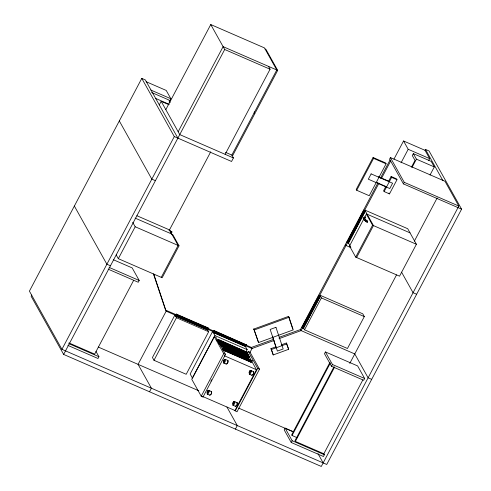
<?xml version="1.0" encoding="UTF-8"?>
<svg xmlns="http://www.w3.org/2000/svg" width="491" height="491" viewBox="0 0 491 491"><rect width="100%" height="100%" fill="white"/><g stroke="black" fill="none" stroke-linecap="round" stroke-linejoin="round"><path stroke-width="0.74" d="M177.877 138.137L145.361 79.947L141.782 78.394L29.417 291.138L61.934 349.322L326.742 464.461L461.583 209.166L429.066 150.983L425.488 149.424L425.016 150.314L429.662 158.624L428.594 160.649M31.749 295.06L31.123 296.239L63.64 354.428L321.292 466.45L458.821 206.06L444.981 181.289L390.413 157.562L389.59 159.115L403.43 183.886L461.583 209.166M159.293 104.878L161.165 101.33L168.836 104.669M169.094 102.11L170.868 98.752L166.222 90.442L146.134 81.709M165.811 109.646L210.762 24.55L264.44 47.891L276.783 69.98L231.838 155.076L233.428 157.93L231.556 161.471L174.299 136.578L141.782 78.394M61.934 349.322L174.299 136.578M178.159 131.741L223.104 46.645L277.679 70.373L255.473 112.414L254.577 112.028M63.64 354.428L224.7 49.493L210.762 24.55M171.93 234.348L172.826 234.741L179.019 245.819L162.165 277.734L118.325 258.671L135.185 226.762L132.705 222.331M133.644 280.349L94.671 354.134L68.973 342.957M95.978 351.421L98.936 356.718L98.004 358.491L67.893 345.4M113.274 259.696L132.177 267.914L139.205 280.484L138.266 282.257L108.161 269.166M168.996 230.813L210.731 151.793M170.211 232.648L170.911 231.316L170.021 230.93M170.267 232.746L170.966 231.414M171.255 233.311L171.96 231.979L169.929 230.77M225.136 154.321L270.081 69.225L268.491 66.377M161.269 277.341L178.123 245.432L169.438 229.886L136.885 215.733M254.203 112.108L254.939 113.421L232.734 155.469L225.565 152.351M153.677 273.868L166.154 311.171L138.063 364.359L151.4 388.221L149.522 391.769M175.968 315.124L208.178 329.13L207.705 330.013L175.502 316.014L175.968 315.124L208.325 329.4L208.798 328.516L208.552 328.08L176.349 314.08L175.41 315.854L207.619 329.854L208.239 328.675M176.122 315.4L176.588 314.51L176.349 314.08M153.99 360.284L176.465 317.732L174.919 314.97L152.443 357.522L153.99 360.284L186.199 374.289L208.669 331.738L207.128 328.976M212.634 331.443L190.158 373.995L192.478 378.144L214.954 335.592L212.634 331.443L214.033 332.051M245.887 345.603L245.42 346.486L213.217 332.487L213.683 331.597L246.04 345.873L246.507 344.989L214.058 330.553L213.125 332.327L245.328 346.327L247.157 349.598L246.089 351.624M274.076 340.466L252.036 348.512L213.837 331.873L214.303 330.983L214.058 330.553M214.236 336.636L191.736 379.236L201.23 396.225L203.016 396.998L225.516 354.398L216.022 337.415L214.236 336.636L223.73 353.624L225.516 354.398M217.372 341.196L218.311 339.428L247.538 352.458L247.071 353.348L217.93 340.472M218.084 340.742L218.55 339.858L218.311 339.428M218.851 342.687L219.471 341.503L248.698 354.539L248.231 355.423L219.096 342.552L218.624 343.436M219.244 342.822L219.716 341.939L219.471 341.503M220.011 344.762L220.637 343.583L249.864 356.619L249.391 357.503L220.256 344.627M220.41 344.903L220.876 344.013L220.637 343.583M222.331 348.917L222.957 347.738L252.184 360.775L251.717 361.658L222.73 349.058L222.576 348.788L251.717 361.658M222.73 349.058L223.196 348.168L222.957 347.738M201.23 396.225L223.73 353.624M210.854 381.12L211.56 379.782M207.859 390.541L206.926 392.315L207.312 393.003A1.031 0.325 -66.5 0 0 207.975 392.462A1.031 0.325 -66.5 0 0 208.245 391.235L207.859 390.541L209.191 391.118M245.328 346.327L246.267 344.553M246.451 353.962L246.918 353.078L245.537 352.477M203.016 396.998L202.734 396.495L234.937 410.494L237.012 411.783L259.512 369.183L250.017 352.194L248.231 351.415L247.268 353.244L250.95 359.835M249.901 352.55L252.036 348.512L251.435 347.438L246.543 345.308M220.944 344.928L249.244 357.233L248.771 358.117L249.618 356.184M251.564 361.388L251.097 362.272L251.944 360.339M249.925 370.637L248.992 372.405L249.379 373.099A1.031 0.325 -66.5 0 0 250.036 372.559A1.031 0.325 -66.5 0 0 250.312 371.325L249.925 370.637L251.257 371.214M234.937 410.494L256.474 369.723L251.687 361.149M235.226 411.004L257.726 368.403L248.231 351.415M373.08 157.488L356.227 189.403L356.724 190.281L369.244 195.731L386.098 163.816L385.607 162.938L373.08 157.488L373.577 158.372L386.098 163.816M356.724 190.281L373.577 158.372M235.41 429.109L237.282 425.562L226.91 407.002M279.164 337.311L300.498 329.529L377.904 182.971M380.402 178.239L390.032 160.005M302.812 327.982L302.659 327.712L303.555 328.105L320.408 296.19L319.512 295.803L302.812 327.982L301.916 327.595L318.769 295.686L318.53 295.251L320.316 296.03L303.812 327.276M301.916 327.595L301.677 327.159L303.463 327.939L304.518 329.823L347.456 348.493L364.31 316.585L321.372 297.914L319.825 295.146L347.603 242.554L348.5 243.002L365.353 211.093L364.457 210.7L347.757 242.885L346.861 242.499L363.714 210.584L363.475 210.154L365.267 210.934M302.659 327.65L301.1 330.603L279.054 338.649M356.607 257.505L373.461 225.596L364.77 210.05L378.942 183.217M381.427 178.521L390.633 161.079M303.714 325.717L307.925 317.738M308.63 316.413L316.707 301.118M317.407 299.792L319.162 296.466M347.953 241.953L348.659 240.621M349.359 239.289L353.575 231.31M354.275 229.984L358.491 222.006M359.191 220.674L363.408 212.695M302.714 327.81L316.756 301.216M317.462 299.891L319.218 296.564M347.659 242.714L364.512 210.799M349.887 245.488L348.407 242.842L364.911 211.596M393.929 159.188L403.547 140.978L425.016 150.314M304.518 329.823L321.372 297.914M364.77 210.05L407.714 228.72L416.405 244.266L399.545 276.175L355.711 257.118L349.518 246.034L363.561 219.44M364.617 217.445L366.372 214.125L367.268 214.512M363.371 218.151A7.641 1.694 27.8 0 0 367.188 222.263L367.685 221.324A7.641 1.694 27.8 0 1 365.359 217.169L364.96 218.28A7.42 1.645 27.8 0 0 364.138 218.268M364.96 218.28L365.359 217.169M367.188 222.263L367.587 221.153A7.42 1.645 27.8 0 1 365.457 217.341M385.766 186.629L383.624 190.68L384.122 191.558L389.486 193.896L396.98 179.712L396.489 178.828L391.118 176.496L388.62 181.222M384.122 191.558L391.609 177.374L391.118 176.496M401.067 162.779L408.193 149.289L403.547 140.978M355.711 257.118L372.565 225.203L366.372 214.125M430.036 175.029L434.308 166.934L431.215 161.398L413.318 153.615L412.293 155.555L415.005 160.404L411.452 167.136M412.139 167.253L416.417 159.158L413.318 153.615M403.43 183.886L404.253 182.333L390.413 157.562M293.557 431.816L285.154 428.164L284.215 429.938L291.237 442.508L323.446 456.507L324.385 454.74L323.845 453.776L295.367 441.397L294.981 440.703L333.954 366.918M325.416 351.93L324.477 353.704L331.505 366.274L363.708 380.273L364.647 378.506L357.626 365.936L325.416 351.93L332.438 364.5L364.647 378.506M329.946 362.383L291.691 434.811L292.077 435.505L296.938 437.622M292.077 435.505L330.333 363.076M291.237 442.508L292.176 440.734L285.154 428.164M331.505 366.274L332.438 364.5M295.367 441.397L334.696 366.93M349.782 363.401L396.513 274.923M414.349 241.155L437.174 197.928M323.845 453.776L362.818 379.991M253.841 329.056L288.53 316.394L289.027 317.272L293.244 329.897L258.554 342.565L253.841 329.056L258.554 342.565M254.332 329.94L289.027 317.272M251.435 347.438L273.475 339.391M281.453 344.799L286.357 343.013L288.659 349.304L273.241 354.932L270.94 348.641L275.844 346.849M270.94 348.641L271.431 349.518L286.848 343.89M265.042 48.965L265.932 49.358L277.679 70.373M224.7 49.493L270.081 69.225M408.193 149.289L429.662 158.624M416.417 159.158L434.308 166.934M254.043 113.034L254.939 113.421M404.253 182.333L458.821 206.06M391.609 177.374L396.98 179.712M378.487 176.735L388.878 181.253M376.37 182.357L386.067 186.574M150.78 90.019L170.868 98.752M151.633 92.486L168.836 99.968L170.211 102.429M155.42 98.329L169.18 104.313M363.714 210.584L364.61 210.977M367.09 214.199L410.034 232.869M233.428 157.93L179.755 134.589L161.165 101.33M372.565 225.203L416.405 244.266M347.217 242.321L348.407 242.842M349.518 246.034L350.414 246.427L350.236 246.114M350.924 247.63L346.045 245.506L345.443 244.426M155.408 180.682L151.829 179.129L119.307 120.946M416.638 294.262L413.06 292.71L401.577 272.161M319.825 295.146L362.769 313.817L364.31 316.585M318.769 295.686L319.666 296.073M171.96 231.979L170.911 231.316M135.05 218.078L171.758 234.035M135.185 226.762L179.019 245.819M110.463 265.784L106.885 264.226L74.362 206.042M371.693 379.365L368.109 377.806L354.778 353.943L301.1 330.603L300.498 329.529M109.094 267.392L139.205 280.484M176.588 314.51L208.798 328.516M214.303 330.983L246.507 344.989M176.723 314.952L165.553 310.091L153.554 274.224M208.141 328.614L213.726 331.044M176.024 315.222L208.233 329.228M213.738 331.695L245.942 345.701M166.154 311.171L176.318 315.578M207.349 329.087L213.634 331.818M176.465 317.732L208.669 331.738M214.954 335.592L247.157 349.598M218.55 339.858L247.538 352.458M216.463 339.846L221.386 341.975M222.767 342.571L225.522 343.774M226.903 344.375L228.978 345.277M230.359 345.873L232.427 346.775M233.808 347.376L236.57 348.573M238.638 349.475L240.019 350.077M242.088 350.973L243.468 351.574M217.986 340.57L221.441 342.074M222.822 342.675L225.578 343.872M226.959 344.473L229.033 345.376M230.408 345.971L232.482 346.873M233.863 347.475L236.619 348.671M238.694 349.574L240.074 350.175M242.143 351.071L243.524 351.673M245.592 352.575L246.973 353.176M219.716 341.939L248.698 354.539M218.065 341.497L219.446 342.098M218.157 341.662L219.538 342.258M219.096 342.552L223.233 344.351M224.614 344.952L226.689 345.854M228.063 346.45L230.825 347.653M232.206 348.254L234.281 349.15M235.655 349.752L237.73 350.654M239.111 351.255L242.56 352.753M243.941 353.354L246.009 354.257M219.152 342.65L223.288 344.449M224.669 345.05L226.744 345.952M228.119 346.548L230.88 347.751M232.261 348.352L234.33 349.248M235.711 349.85L237.785 350.752M239.166 351.353L242.615 352.851M243.996 353.452L246.065 354.355M220.876 344.013L249.864 356.619M219.317 343.737L220.698 344.338M220.999 345.026L249.299 357.331M221.079 345.952L248.685 357.957M220.477 345.817L248.771 358.117M223.196 348.168L252.184 360.775M222.632 348.886L251.619 361.486M224.092 350.408L251.005 362.113M222.804 349.973L251.097 362.272M257.726 368.403L259.512 369.183M224.27 355.717L256.474 369.723M225.516 359.455L228.027 360.547M251.202 370.625L253.706 371.712M223.798 360.363L224.197 360.535A2.056 0.651 -66.5 0 0 223.97 361.02M249.459 371.521L249.876 371.705M223.644 363.002L226.155 364.095A2.056 0.651 -66.5 0 0 227.806 362.284A2.056 0.651 -66.5 0 0 227.48 360.578M249.33 374.173L251.834 375.259M209.117 390.517L211.621 391.609M234.796 401.687L237.3 402.773M207.392 391.425L207.791 391.597A2.056 0.651 -66.5 0 1 209.191 390.861A2.056 0.651 -66.5 0 1 207.871 393.96A2.056 0.651 -66.5 0 1 207.374 392.579M233.053 402.583L233.47 402.767M207.239 394.064L209.749 395.157M232.924 405.228L235.428 406.321M98.261 347.051L198.806 390.768M238.608 408.076L293.072 431.755M68.832 343.626L98.936 356.718M292.176 440.734L324.385 454.74M425.488 149.424L442.95 180.676M388.995 193.012L389.486 193.896M346.621 242.063L346.861 242.499M288.659 349.304L286.357 343.013M317.978 453.623L323.164 462.903M227.591 360.922L227.977 361.615A1.031 0.325 -66.5 0 1 227.763 362.732A1.031 0.325 -66.5 0 1 227.106 363.45M236.846 403.142L237.233 403.835A1.031 0.325 -66.5 0 1 236.957 405.069A1.031 0.325 -66.5 0 1 236.3 405.609M116.207 254.872L118.325 258.671M288.53 316.394L292.753 329.019M272.56 336.918L276.181 347.738M271.431 349.518L273.241 354.932M367.09 222.092A7.42 1.645 27.8 0 1 364.696 220.293M224.448 360.106A2.056 0.651 -66.5 0 1 225.59 360.044A2.056 0.651 -66.5 0 1 224.197 362.972A2.056 0.651 -66.5 0 1 223.779 361.517M226.087 363.856A2.056 0.651 -66.5 0 1 226.087 363.512M211.075 391.64A2.056 0.651 -66.5 0 1 211.302 393.592A2.056 0.651 -66.5 0 1 209.682 394.917M211.572 392.677A1.031 0.325 -66.5 0 1 211.296 393.911A1.031 0.325 -66.5 0 1 210.639 394.451M253.16 371.742A2.056 0.651 -66.5 0 1 253.387 373.7A2.056 0.651 -66.5 0 1 251.766 375.02M250.134 371.27A2.056 0.651 -66.5 0 1 251.257 371.343A2.056 0.651 -66.5 0 1 249.723 374.246A2.056 0.651 -66.5 0 1 249.649 372.19M253.638 372.773A1.031 0.325 -66.5 0 1 253.362 374.007A1.031 0.325 -66.5 0 1 252.705 374.547M236.754 402.804A2.056 0.651 -66.5 0 1 237.331 403.633A2.056 0.651 -66.5 0 1 236.146 406.131A2.056 0.651 -66.5 0 1 235.361 405.738M233.728 402.332A2.056 0.651 -66.5 0 1 234.864 402.27A2.056 0.651 -66.5 0 1 233.47 405.204A2.056 0.651 -66.5 0 1 233.059 403.743M224.264 359.48L223.331 361.253L223.718 361.947A1.031 0.325 -66.5 0 0 224.381 361.407A1.031 0.325 -66.5 0 0 224.651 360.173L224.264 359.48M233.52 401.693L232.587 403.467L232.973 404.161A1.031 0.325 -66.5 0 0 233.63 403.62A1.031 0.325 -66.5 0 0 233.906 402.387L233.52 401.693M371.122 173.882L368.318 179.197L389.786 188.532L392.597 183.217L371.122 173.882M275.942 327.325L270.16 329.436L277.397 351.083L283.184 348.972L275.942 327.325"/></g></svg>
